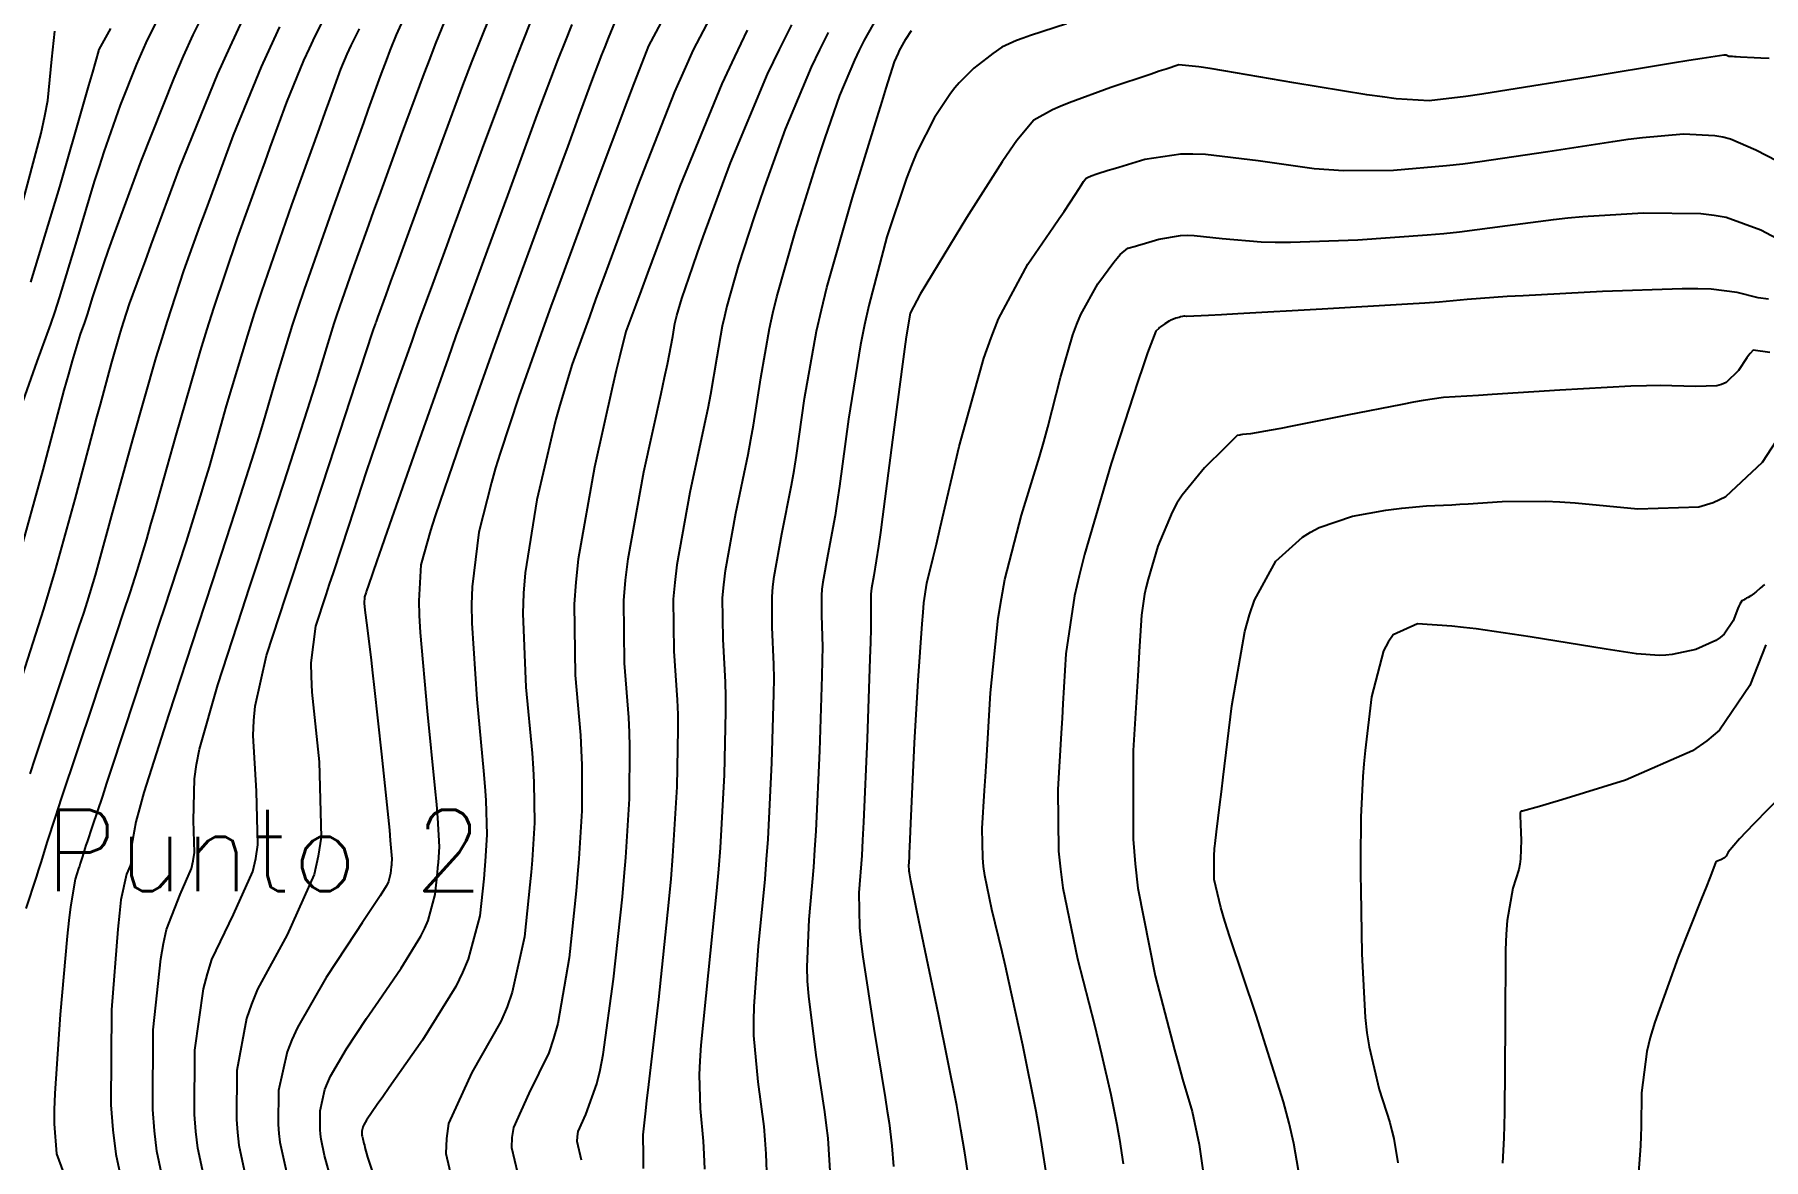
# Model space of a CAD drawing. Header units: metres. Extents: x 837476 to 838477, y 1189012 to 1191014.
# Drawn here: x 838095.2 to 838222.8, y 1190298.2 to 1190381.2 of the extents above; entities that cross this region are included whole.
import ezdxf

# ---------------------------------------------------------------- set-up
doc = ezdxf.new("R2010")
doc.units = ezdxf.units.M
doc.header["$LTSCALE"] = 0.3
doc.layers.add('COTAS 10', color=1, linetype='Continuous')
doc.layers.add('COTAS INT', color=252, linetype='Continuous')
doc.layers.add('TEXTPTO', color=90, linetype='Continuous', lineweight=30)
doc.styles.get("Standard").update_dxf_attribs({"font": 'simplex.shx'})

msp = doc.modelspace()

# ---------------------------------------------------------------- linework, layer by layer
at = {"layer": 'COTAS 10'}
for points in [[(838108.137, 1190294.838), (838107.232, 1190299.052), (838107.087, 1190300.28), (838106.989, 1190301.534), (838107.017, 1190306.282), (838107.655, 1190310.808), (838107.94, 1190311.923), (838108.274, 1190312.977), (838109.871, 1190316.282), (838111.288, 1190319.451), (838111.508, 1190320.419), (838111.652, 1190321.427), (838111.547, 1190325.395), (838111.302, 1190329.498), (838111.358, 1190330.592), (838111.467, 1190331.667), (838112.305, 1190335.395), (838113.734, 1190339.744), (838114.215, 1190341.21), (838114.733, 1190342.79), (838116.911, 1190349.446), (838118.886, 1190355.48), (838119.276, 1190356.669), (838119.598, 1190357.648), (838120.195, 1190359.446), (838120.335, 1190359.842), (838120.369, 1190359.939), (838120.402, 1190360.03), (838120.504, 1190360.31), (838121.118, 1190361.991), (838121.473, 1190362.965), (838121.908, 1190364.159), (838124.147, 1190370.31), (838126.791, 1190377.423), (838127.481, 1190379.225), (838128.153, 1190380.954), (838130.428, 1190386.59)], [(838145.988, 1190384.291), (838143.783, 1190380.055), (838143.112, 1190378.573), (838142.414, 1190376.956), (838139.673, 1190370), (838137.163, 1190363.224), (838136.61, 1190361.721), (838136.119, 1190360.379), (838134.859, 1190356.882), (838133.935, 1190353.864), (838133.656, 1190352.824), (838133.366, 1190351.695), (838132.234, 1190346.882), (838131.384, 1190341.481), (838131.271, 1190339.982), (838131.212, 1190338.481), (838131.443, 1190333.046), (838131.891, 1190328.199), (838131.968, 1190327.068), (838132.025, 1190326.03), (838132.063, 1190323.046), (838131.894, 1190320.306), (838131.82, 1190319.423), (838131.734, 1190318.485), (838131.326, 1190314.646), (838130.435, 1190310.561), (838130.045, 1190309.469), (838129.592, 1190308.393), (838127.436, 1190304.646), (838125.737, 1190300.867), (838125.571, 1190299.771), (838125.538, 1190298.653), (838126.518, 1190294.436)], [(838113.253, 1190381.753), (838112.559, 1190380.271), (838111.902, 1190378.815), (838109.845, 1190373.767), (838108.181, 1190369.263), (838107.773, 1190368.15), (838107.386, 1190367.095), (838106.179, 1190363.767), (838104.956, 1190360.063), (838104.56, 1190358.771), (838104.14, 1190357.363), (838102.412, 1190351.317), (838100.84, 1190345.646), (838100.516, 1190344.475), (838100.241, 1190343.477), (838099.652, 1190341.317), (838099.06, 1190339.38), (838098.783, 1190338.524), (838098.457, 1190337.529), (838096.873, 1190332.779), (838095.211, 1190327.805), (838094.836, 1190326.668)], [(838094.17, 1190368.282), (838095.662, 1190373.929), (838095.94, 1190375.197), (838096.159, 1190376.336), (838096.463, 1190379.379), (838096.679, 1190381.43)], [(838149.321, 1190294.694), (838149.175, 1190298.642), (838149.102, 1190299.662), (838149.015, 1190300.65), (838148.582, 1190303.955), (838148.265, 1190307.373), (838148.252, 1190308.432), (838148.271, 1190309.541), (838148.608, 1190313.955), (838149.092, 1190318.908), (838149.204, 1190320.357), (838149.307, 1190321.839), (838149.597, 1190327.472), (838149.74, 1190332.566), (838149.749, 1190333.708), (838149.745, 1190334.735), (838149.621, 1190337.472), (838149.6, 1190339.732), (838149.661, 1190340.457), (838149.752, 1190341.225), (838150.321, 1190344.355), (838151.041, 1190347.964), (838151.227, 1190349.033), (838151.406, 1190350.133), (838152.007, 1190354.355), (838152.89, 1190359.317), (838153.248, 1190360.881), (838153.655, 1190362.529), (838155.533, 1190369.17), (838157.348, 1190375.072), (838157.715, 1190376.255), (838158.023, 1190377.241), (838158.648, 1190379.17), (838158.923, 1190379.825), (838159.01, 1190380.008), (838159.103, 1190380.192), (838159.479, 1190380.862), (838159.891, 1190381.48)], [(838223.134, 1190361.662), (838222.379, 1190361.772), (838220.821, 1190362.167), (838218.908, 1190362.414), (838217.929, 1190362.432), (838216.755, 1190362.427), (838210.894, 1190362.228), (838205.022, 1190361.928), (838203.841, 1190361.861), (838202.854, 1190361.801), (838200.894, 1190361.64), (838198.826, 1190361.461), (838197.77, 1190361.389), (838196.504, 1190361.307), (838190.185, 1190360.931), (838183.974, 1190360.582), (838182.777, 1190360.518), (838181.806, 1190360.468), (838180.185, 1190360.402), (838180.05, 1190360.417), (838180.016, 1190360.418), (838179.984, 1190360.416), (838179.879, 1190360.399), (838179.747, 1190360.361), (838179.698, 1190360.347), (838179.643, 1190360.332), (838179.397, 1190360.265), (838179.101, 1190360.156), (838179.015, 1190360.115), (838178.927, 1190360.068), (838178.593, 1190359.86), (838178.278, 1190359.631), (838178.203, 1190359.572), (838178.132, 1190359.514), (838177.917, 1190359.321), (838177.3, 1190357.711), (838176.976, 1190356.76), (838176.586, 1190355.591), (838174.623, 1190349.544), (838172.654, 1190342.844), (838172.26, 1190341.263), (838171.932, 1190339.801), (838171.291, 1190335.509), (838171.067, 1190331.836), (838171.001, 1190330.764), (838170.934, 1190329.668), (838170.678, 1190325.509), (838170.741, 1190320.969), (838170.875, 1190319.632), (838171.06, 1190318.26), (838172.15, 1190313.018), (838173.39, 1190308.158), (838173.67, 1190307.027), (838173.922, 1190305.99), (838174.604, 1190303.018), (838175.049, 1190300.795), (838175.152, 1190300.229), (838175.247, 1190299.684), (838175.518, 1190297.896)], [(838225.104, 1190326.088), (838222.07, 1190323.013), (838221.48, 1190322.397), (838220.998, 1190321.883), (838220.163, 1190320.877), (838220, 1190320.585), (838219.942, 1190320.52), (838219.878, 1190320.464), (838219.603, 1190320.32), (838219.354, 1190320.227), (838219.307, 1190320.203), (838219.269, 1190320.179), (838219.212, 1190320.098), (838218.793, 1190318.986), (838218.527, 1190318.311), (838218.196, 1190317.478), (838216.461, 1190313.147), (838214.734, 1190308.349), (838214.408, 1190307.221), (838214.148, 1190306.18), (838213.761, 1190303.147), (838213.745, 1190300.641), (838213.721, 1190299.933), (838213.687, 1190299.218), (838213.492, 1190296.584)]]:
    msp.add_lwpolyline(points, dxfattribs=at)
at = {"layer": 'COTAS INT'}
for points in [[(838109.527, 1190386.507), (838106.868, 1190381.16), (838106.157, 1190379.591), (838105.457, 1190377.983), (838103.02, 1190371.856), (838101.036, 1190366.442), (838100.621, 1190365.284), (838100.265, 1190364.273), (838099.464, 1190361.856), (838099.069, 1190360.548), (838098.969, 1190360.237), (838098.872, 1190359.949), (838098.556, 1190359.093), (838097.954, 1190357.127), (838097.677, 1190356.139), (838097.352, 1190354.959), (838095.779, 1190349.093), (838094.005, 1190342.599)], [(838094.557, 1190316.742), (838095.312, 1190319.05), (838095.491, 1190319.603), (838095.656, 1190320.118), (838096.145, 1190321.669), (838096.726, 1190323.481), (838096.95, 1190324.162), (838097.2, 1190324.919), (838098.331, 1190328.299), (838099.552, 1190331.94), (838099.86, 1190332.862), (838100.155, 1190333.747), (838101.109, 1190336.63), (838101.891, 1190339.005), (838102.076, 1190339.57), (838102.248, 1190340.094), (838102.758, 1190341.649), (838103.454, 1190343.968), (838103.743, 1190344.973), (838104.074, 1190346.136), (838105.618, 1190351.649), (838107.42, 1190357.859), (838107.915, 1190359.461), (838108.407, 1190361.013), (838110.166, 1190366.197), (838111.785, 1190370.683), (838112.189, 1190371.795), (838112.574, 1190372.851), (838113.804, 1190376.197), (838115.059, 1190379.277), (838115.46, 1190380.165), (838115.884, 1190381.07), (838117.607, 1190384.465)], [(838104.703, 1190383.213), (838103.39, 1190380.573), (838103.039, 1190379.798), (838102.694, 1190379.004), (838101.491, 1190375.979), (838100.287, 1190372.53), (838099.941, 1190371.469), (838099.589, 1190370.362), (838098.272, 1190365.979), (838097, 1190361.765), (838096.677, 1190360.764), (838096.366, 1190359.835), (838095.348, 1190357.077), (838094.308, 1190354.15)], [(838122.831, 1190383.272), (838121.863, 1190381.177), (838121.448, 1190380.147), (838121.323, 1190379.824), (838121.193, 1190379.483), (838120.686, 1190378.117), (838119.806, 1190375.686), (838119.442, 1190374.675), (838119.025, 1190373.518), (838117.082, 1190368.117), (838115.072, 1190362.385), (838114.612, 1190361.019), (838114.195, 1190359.749), (838113.041, 1190355.959), (838112.035, 1190352.5), (838111.712, 1190351.439), (838111.369, 1190350.332), (838109.969, 1190345.959), (838108.291, 1190340.837), (838107.773, 1190339.257), (838107.231, 1190337.608), (838105.08, 1190331.07), (838103.252, 1190325.282), (838102.913, 1190324.105), (838102.647, 1190323.114), (838102.291, 1190321.07), (838102.312, 1190320.283), (838102.283, 1190320.083), (838102.24, 1190319.891), (838101.958, 1190319.262), (838101.559, 1190317.377), (838101.442, 1190316.393), (838101.321, 1190315.209), (838100.857, 1190309.262), (838100.815, 1190302.262), (838100.96, 1190300.413), (838101.173, 1190298.603), (838102.507, 1190292.388)], [(838105.322, 1190293.613), (838104.202, 1190298.827), (838104.024, 1190300.346), (838103.902, 1190301.898), (838103.937, 1190307.772), (838104.488, 1190313.009), (838104.691, 1190314.158), (838104.916, 1190315.177), (838105.915, 1190317.772), (838106.764, 1190319.671), (838106.895, 1190320.251), (838106.982, 1190320.855), (838106.919, 1190323.232), (838106.975, 1190326.306), (838107.135, 1190327.349), (838107.359, 1190328.474), (838108.693, 1190333.232), (838110.503, 1190338.739), (838111.027, 1190340.337), (838111.562, 1190341.966), (838113.575, 1190348.114), (838115.326, 1190353.514), (838115.696, 1190354.671), (838116.015, 1190355.682), (838116.752, 1190358.114), (838117.291, 1190359.883), (838117.486, 1190360.476), (838117.7, 1190361.113), (838118.638, 1190363.788), (838119.843, 1190367.126), (838120.225, 1190368.182), (838120.628, 1190369.295), (838122.262, 1190373.788), (838123.935, 1190378.296), (838124.363, 1190379.418), (838124.777, 1190380.485), (838126.145, 1190383.884)], [(838117.088, 1190296.635), (838116.58, 1190298.512), (838116.319, 1190299.727), (838116.278, 1190300.081), (838116.249, 1190300.442), (838116.258, 1190301.811), (838116.611, 1190303.375), (838116.801, 1190303.86), (838117.03, 1190304.368), (838118.189, 1190306.387), (838119.673, 1190308.617), (838120.108, 1190309.257), (838120.552, 1190309.907), (838122.241, 1190312.335), (838123.693, 1190314.683), (838123.987, 1190315.282), (838124.235, 1190315.859), (838124.741, 1190317.759), (838124.912, 1190319.366), (838124.948, 1190319.758), (838124.979, 1190320.128), (838125.05, 1190321.275), (838124.939, 1190323.416), (838124.855, 1190324.412), (838124.749, 1190325.584), (838124.172, 1190331.275), (838123.659, 1190337.09), (838123.593, 1190338.34), (838123.559, 1190339.434), (838123.709, 1190342.086), (838124.427, 1190344.614), (838124.751, 1190345.629), (838125.13, 1190346.782), (838126.95, 1190352.086), (838129.141, 1190358.258), (838129.753, 1190359.958), (838130.368, 1190361.654), (838132.609, 1190367.745), (838134.549, 1190372.968), (838134.975, 1190374.117), (838135.352, 1190375.137), (838136.311, 1190377.745), (838137.048, 1190379.692), (838137.285, 1190380.295), (838137.537, 1190380.925), (838138.566, 1190383.434)], [(838144.645, 1190297.502), (838144.601, 1190298.605), (838144.551, 1190299.576), (838144.323, 1190301.992), (838144.251, 1190304.475), (838144.3, 1190305.488), (838144.378, 1190306.643), (838144.909, 1190311.992), (838145.531, 1190318.046), (838145.667, 1190319.645), (838145.787, 1190321.21), (838146.091, 1190326.587), (838146.197, 1190331.259), (838146.193, 1190332.38), (838146.174, 1190333.427), (838145.985, 1190336.587), (838145.957, 1190339.638), (838146.04, 1190340.617), (838146.162, 1190341.654), (838146.93, 1190345.881), (838147.834, 1190350.217), (838148.042, 1190351.322), (838148.231, 1190352.385), (838148.762, 1190355.881), (838149.406, 1190359.501), (838149.667, 1190360.643), (838149.964, 1190361.845), (838151.335, 1190366.691), (838152.813, 1190371.413), (838153.179, 1190372.537), (838153.524, 1190373.582), (838154.614, 1190376.691), (838155.707, 1190379.302), (838156.056, 1190380.032), (838156.425, 1190380.765), (838157.922, 1190383.436)], [(838094.281, 1190333.888), (838095.857, 1190338.798), (838096.282, 1190340.202), (838096.7, 1190341.624), (838098.169, 1190346.919), (838099.453, 1190351.749), (838099.756, 1190352.878), (838100.036, 1190353.917), (838100.856, 1190356.919), (838101.469, 1190359.064), (838101.618, 1190359.564), (838101.759, 1190360.022), (838102.193, 1190361.337), (838102.988, 1190363.507), (838103.356, 1190364.505), (838103.789, 1190365.675), (838105.886, 1190371.337), (838108.714, 1190378.296), (838109.608, 1190380.285), (838110.55, 1190382.3)], [(838131.862, 1190382.335), (838131.142, 1190380.521), (838130.451, 1190378.756), (838128.202, 1190372.788), (838126.389, 1190367.818), (838125.973, 1190366.682), (838125.595, 1190365.65), (838124.539, 1190362.788), (838123.617, 1190360.267), (838123.323, 1190359.45), (838123.013, 1190358.581), (838121.751, 1190355.011), (838120.397, 1190351.101), (838120.028, 1190350.017), (838119.662, 1190348.932), (838118.361, 1190345.011), (838117.206, 1190341.48), (838116.931, 1190340.642), (838116.676, 1190339.864), (838115.918, 1190337.557), (838115.574, 1190334.859), (838115.58, 1190333.835), (838115.63, 1190332.691), (838116.176, 1190327.557), (838116.322, 1190321.999), (838116.12, 1190320.587), (838115.813, 1190319.231), (838113.828, 1190314.791), (838111.631, 1190310.776), (838111.19, 1190309.687), (838110.822, 1190308.608), (838110.097, 1190304.791), (838110.076, 1190301.17), (838110.151, 1190300.213), (838110.261, 1190299.277), (838110.951, 1190296.062)], [(838134.83, 1190381.942), (838134.301, 1190380.618), (838133.803, 1190379.353), (838132.256, 1190375.266), (838130.87, 1190371.478), (838130.474, 1190370.4), (838130.072, 1190369.309), (838128.574, 1190365.266), (838126.833, 1190360.505), (838126.278, 1190358.961), (838125.691, 1190357.319), (838123.307, 1190350.576), (838121.195, 1190344.553), (838120.78, 1190343.365), (838120.437, 1190342.385), (838119.811, 1190340.576), (838119.679, 1190340.17), (838119.647, 1190340.074), (838119.618, 1190339.984), (838119.53, 1190339.719), (838119.515, 1190339.235), (838119.531, 1190339.008), (838119.556, 1190338.741), (838119.719, 1190337.438), (838120.015, 1190335.055), (838120.125, 1190334.106), (838120.245, 1190333.032), (838120.779, 1190328.109), (838121.267, 1190323.433), (838121.36, 1190322.514), (838121.433, 1190321.759), (838121.543, 1190320.39), (838121.521, 1190320.039), (838121.512, 1190319.926), (838121.501, 1190319.806), (838121.449, 1190319.315), (838121.294, 1190318.735), (838121.218, 1190318.558), (838121.128, 1190318.375), (838120.685, 1190317.658), (838119.747, 1190316.272), (838119.346, 1190315.668), (838118.883, 1190314.968), (838116.699, 1190311.644), (838114.586, 1190307.962), (838114.168, 1190307.037), (838113.822, 1190306.153), (838113.177, 1190303.301), (838113.163, 1190300.806), (838113.214, 1190300.147), (838113.29, 1190299.502), (838113.766, 1190297.287)], [(838141.385, 1190382.056), (838140.494, 1190380.354), (838139.789, 1190378.598), (838139.404, 1190377.589), (838138.936, 1190376.353), (838136.56, 1190370), (838133.921, 1190362.856), (838133.286, 1190361.121), (838132.694, 1190359.492), (838130.905, 1190354.484), (838129.533, 1190350.323), (838129.203, 1190349.227), (838128.896, 1190348.155), (838127.972, 1190344.484), (838127.471, 1190340.458), (838127.432, 1190339.161), (838127.436, 1190337.786), (838127.808, 1190332.16), (838128.32, 1190326.891), (838128.412, 1190325.74), (838128.482, 1190324.723), (838128.557, 1190322.16), (838128.436, 1190320.217), (838128.384, 1190319.591), (838128.323, 1190318.925), (838128.034, 1190316.202), (838127.175, 1190312.984), (838126.756, 1190312.006), (838126.257, 1190310.991), (838123.798, 1190307.012), (838121.357, 1190303.541), (838120.869, 1190302.845), (838120.464, 1190302.265), (838119.68, 1190301.13), (838119.474, 1190300.773), (838119.434, 1190300.683), (838119.4, 1190300.597), (838119.338, 1190300.32), (838119.336, 1190300.078), (838119.341, 1190300.014), (838119.349, 1190299.952), (838119.395, 1190299.737), (838119.485, 1190299.405), (838119.52, 1190299.268), (838119.559, 1190299.112), (838119.737, 1190298.389), (838120.297, 1190296.773)], [(838135.551, 1190298.164), (838135.228, 1190299.555), (838135.239, 1190299.924), (838135.293, 1190300.286), (838135.854, 1190301.533), (838136.684, 1190303.797), (838136.908, 1190304.8), (838137.13, 1190305.965), (838137.911, 1190311.533), (838138.556, 1190317.604), (838138.692, 1190319.087), (838138.809, 1190320.485), (838139.077, 1190324.816), (838139.111, 1190328.645), (838139.08, 1190329.724), (838139.032, 1190330.813), (838138.714, 1190334.816), (838138.672, 1190339.451), (838138.797, 1190340.937), (838138.983, 1190342.512), (838140.149, 1190348.932), (838141.421, 1190354.721), (838141.673, 1190355.898), (838141.882, 1190356.89), (838142.272, 1190358.932), (838142.439, 1190359.871), (838142.506, 1190360.167), (838142.583, 1190360.478), (838142.939, 1190361.735), (838143.744, 1190364.095), (838144.106, 1190365.102), (838144.526, 1190366.263), (838146.544, 1190371.735), (838149.276, 1190378.257), (838150.148, 1190380.08), (838151.069, 1190381.91)], [(838171.336, 1190381.976), (838168.684, 1190381.117), (838168.128, 1190380.922), (838167.65, 1190380.744), (838166.569, 1190380.256), (838165.901, 1190379.793), (838165.683, 1190379.632), (838165.451, 1190379.457), (838164.495, 1190378.704), (838163.409, 1190377.632), (838163.095, 1190377.256), (838162.776, 1190376.845), (838161.577, 1190375.075), (838160.29, 1190372.511), (838159.915, 1190371.599), (838159.532, 1190370.6), (838158.083, 1190366.264), (838156.735, 1190361.219), (838156.416, 1190359.773), (838156.121, 1190358.306), (838155.253, 1190352.83), (838154.581, 1190347.88), (838154.411, 1190346.745), (838154.247, 1190345.712), (838153.711, 1190342.83), (838153.341, 1190340.796), (838153.283, 1190340.297), (838153.243, 1190339.826), (838153.256, 1190338.358), (838153.316, 1190336.042), (838153.305, 1190335.037), (838153.283, 1190333.873), (838153.104, 1190328.358), (838152.826, 1190322.468), (838152.742, 1190321.069), (838152.653, 1190319.77), (838152.306, 1190315.918), (838152.164, 1190312.439), (838152.204, 1190311.376), (838152.28, 1190310.271), (838152.841, 1190305.918), (838153.48, 1190301.725), (838153.604, 1190300.72), (838153.706, 1190299.783), (838153.885, 1190296.961)], [(838094.916, 1190362.929), (838097.038, 1190369.958), (838098.85, 1190376.24), (838099.196, 1190377.444), (838099.474, 1190378.415), (838099.914, 1190379.985), (838099.919, 1190380.035), (838099.923, 1190380.047), (838099.928, 1190380.059), (838099.956, 1190380.098), (838100.801, 1190381.648)], [(838119.136, 1190381.612), (838118.514, 1190380.386), (838118.361, 1190380.06), (838118.216, 1190379.739), (838117.763, 1190378.627), (838116.967, 1190376.439), (838116.606, 1190375.44), (838116.184, 1190374.271), (838114.152, 1190368.627), (838111.935, 1190362.243), (838111.396, 1190360.608), (838110.889, 1190359.029), (838109.329, 1190353.804), (838108.054, 1190349.318), (838107.727, 1190348.206), (838107.411, 1190347.15), (838106.364, 1190343.804), (838105.188, 1190340.216), (838104.791, 1190339.007), (838104.363, 1190337.705), (838102.56, 1190332.225), (838100.862, 1190327.072), (838100.5, 1190325.977), (838100.185, 1190325.025), (838099.44, 1190322.785), (838099.06, 1190321.651), (838098.976, 1190321.396), (838098.901, 1190321.168), (838098.707, 1190320.56), (838098.542, 1190320.04), (838098.487, 1190319.867), (838098.427, 1190319.681), (838098.174, 1190318.907), (838097.833, 1190316.853), (838097.718, 1190315.86), (838097.594, 1190314.684), (838097.072, 1190308.907), (838096.677, 1190303.088), (838096.633, 1190301.886), (838096.618, 1190300.861), (838096.801, 1190298.637), (838097.308, 1190297.231)], [(838147.777, 1190381.513), (838146.82, 1190379.557), (838145.892, 1190377.56), (838142.786, 1190370), (838140.404, 1190363.591), (838139.933, 1190362.32), (838139.543, 1190361.267), (838138.814, 1190359.281), (838138.338, 1190357.404), (838138.108, 1190356.421), (838137.836, 1190355.236), (838136.497, 1190349.281), (838135.296, 1190342.505), (838135.111, 1190340.803), (838134.989, 1190339.176), (838135.079, 1190333.931), (838135.461, 1190329.506), (838135.524, 1190328.396), (838135.568, 1190327.337), (838135.57, 1190323.931), (838135.351, 1190320.396), (838135.256, 1190319.255), (838135.145, 1190318.045), (838134.619, 1190313.089), (838133.783, 1190308.263), (838133.477, 1190307.134), (838133.138, 1190306.095), (838131.645, 1190303.089), (838130.515, 1190300.576), (838130.405, 1190299.847), (838130.383, 1190299.104), (838131.035, 1190296.3)], [(838153.747, 1190381.338), (838153.102, 1190380.056), (838152.492, 1190378.779), (838150.579, 1190374.213), (838149.025, 1190369.922), (838148.642, 1190368.82), (838148.279, 1190367.754), (838147.137, 1190364.213), (838146.274, 1190361.162), (838146.087, 1190360.405), (838145.923, 1190359.686), (838145.517, 1190357.407), (838145.057, 1190354.637), (838144.858, 1190353.61), (838144.628, 1190352.469), (838143.54, 1190347.407), (838142.573, 1190342.083), (838142.419, 1190340.777), (838142.314, 1190339.545), (838142.35, 1190335.702), (838142.603, 1190332.12), (838142.637, 1190331.052), (838142.654, 1190329.952), (838142.584, 1190325.702), (838142.267, 1190320.582), (838142.129, 1190318.933), (838141.969, 1190317.183), (838141.21, 1190310.029), (838140.486, 1190303.745), (838140.348, 1190302.544), (838140.237, 1190301.577), (838140.064, 1190300.029), (838140.086, 1190298.502), (838140.099, 1190297.547)], [(838223.176, 1190379.433), (838222.575, 1190379.451), (838222.072, 1190379.468), (838221.063, 1190379.515), (838220.745, 1190379.545), (838220.677, 1190379.551), (838220.618, 1190379.556), (838220.476, 1190379.566), (838220.397, 1190379.567), (838220.378, 1190379.567), (838220.359, 1190379.566), (838220.298, 1190379.56), (838220.237, 1190379.563), (838220.217, 1190379.569), (838220.197, 1190379.576), (838220.114, 1190379.618), (838220.017, 1190379.661), (838219.988, 1190379.669), (838219.957, 1190379.674), (838219.836, 1190379.68), (838218.225, 1190379.426), (838217.254, 1190379.267), (838216.056, 1190379.071), (838209.836, 1190378.045), (838203.35, 1190377.004), (838201.984, 1190376.798), (838200.805, 1190376.627), (838198.1, 1190376.309), (838195.662, 1190376.461), (838194.65, 1190376.586), (838193.493, 1190376.748), (838188.1, 1190377.634), (838182.941, 1190378.52), (838181.931, 1190378.682), (838181.102, 1190378.807), (838179.622, 1190378.956), (838178.672, 1190378.645), (838178.178, 1190378.48), (838177.584, 1190378.281), (838174.603, 1190377.278), (838171.521, 1190376.164), (838170.864, 1190375.895), (838170.291, 1190375.644), (838168.93, 1190374.88), (838167.674, 1190373.377), (838167.168, 1190372.661), (838166.594, 1190371.814), (838163.949, 1190367.67), (838161.431, 1190363.554), (838160.938, 1190362.725), (838160.532, 1190362.031), (838159.802, 1190360.646), (838159.508, 1190358.906), (838159.377, 1190357.988), (838159.225, 1190356.88), (838158.498, 1190351.304), (838157.756, 1190345.628), (838157.595, 1190344.457), (838157.454, 1190343.459), (838157.101, 1190341.304), (838156.931, 1190340.367), (838156.904, 1190340.137), (838156.885, 1190339.92), (838156.892, 1190339.243), (838156.887, 1190337.349), (838156.862, 1190336.365), (838156.826, 1190335.181), (838156.611, 1190329.243), (838156.346, 1190323.097), (838156.279, 1190321.781), (838156.215, 1190320.633), (838156.005, 1190317.88), (838156.056, 1190315.337), (838156.156, 1190314.32), (838156.294, 1190313.168), (838157.1, 1190307.88), (838157.944, 1190302.799), (838158.106, 1190301.777), (838158.237, 1190300.923), (838158.448, 1190299.229), (838158.573, 1190297.716)], [(838164.717, 1190292.826), (838163.838, 1190298.712), (838163.543, 1190300.436), (838163.226, 1190302.202), (838161.891, 1190308.919), (838160.676, 1190314.678), (838160.434, 1190315.839), (838160.232, 1190316.812), (838159.843, 1190318.762), (838159.747, 1190319.368), (838159.73, 1190319.494), (838159.717, 1190319.602), (838159.704, 1190319.843), (838159.737, 1190320.487), (838159.752, 1190320.85), (838159.771, 1190321.292), (838159.861, 1190323.556), (838160.009, 1190326.783), (838160.063, 1190327.833), (838160.123, 1190328.952), (838160.391, 1190333.556), (838160.673, 1190337.726), (838160.742, 1190338.571), (838160.808, 1190339.281), (838161.015, 1190340.728), (838161.495, 1190342.619), (838161.732, 1190343.609), (838162.016, 1190344.802), (838163.418, 1190350.796), (838165.226, 1190357.312), (838165.765, 1190358.833), (838166.321, 1190360.231), (838168.468, 1190364.261), (838170.381, 1190367.018), (838170.79, 1190367.614), (838171.146, 1190368.138), (838171.995, 1190369.428), (838172.424, 1190370.103), (838172.515, 1190370.24), (838172.595, 1190370.354), (838172.783, 1190370.587), (838172.971, 1190370.692), (838173.05, 1190370.727), (838173.141, 1190370.764), (838173.566, 1190370.918), (838174.413, 1190371.186), (838174.77, 1190371.295), (838175.18, 1190371.419), (838177.103, 1190371.995), (838179.765, 1190372.39), (838180.641, 1190372.4), (838181.578, 1190372.367), (838185.462, 1190371.89), (838189.598, 1190371.321), (838190.693, 1190371.23), (838191.766, 1190371.168), (838195.462, 1190371.183), (838199.371, 1190371.521), (838200.579, 1190371.661), (838201.842, 1190371.823), (838206.855, 1190372.577), (838211.655, 1190373.314), (838212.783, 1190373.465), (838213.824, 1190373.593), (838216.855, 1190373.863), (838219.172, 1190373.753), (838219.762, 1190373.642), (838220.329, 1190373.497), (838222.192, 1190372.679), (838223.778, 1190371.87)], [(838170.118, 1190295.361), (838169.52, 1190299.303), (838169.311, 1190300.504), (838169.083, 1190301.752), (838168.102, 1190306.655), (838167.08, 1190311.359), (838166.826, 1190312.482), (838166.586, 1190313.527), (838165.822, 1190316.655), (838165.3, 1190319.166), (838165.211, 1190319.824), (838165.147, 1190320.464), (838165.116, 1190322.64), (838165.288, 1190325.431), (838165.351, 1190326.46), (838165.42, 1190327.6), (838165.726, 1190332.64), (838166.29, 1190338.157), (838166.522, 1190339.597), (838166.786, 1190340.999), (838168.015, 1190345.748), (838169.332, 1190350.042), (838169.652, 1190351.158), (838169.953, 1190352.242), (838170.879, 1190355.894), (838171.791, 1190359.048), (838172.083, 1190359.819), (838172.392, 1190360.545), (838173.651, 1190362.797), (838174.822, 1190364.393), (838175.076, 1190364.706), (838175.299, 1190364.963), (838175.852, 1190365.424), (838176.419, 1190365.585), (838176.652, 1190365.653), (838176.918, 1190365.731), (838178.151, 1190366.096), (838179.749, 1190366.366), (838180.244, 1190366.384), (838180.762, 1190366.377), (838182.823, 1190366.146), (838185.702, 1190365.894), (838186.735, 1190365.874), (838187.87, 1190365.875), (838192.823, 1190366.057), (838197.937, 1190366.414), (838199.175, 1190366.525), (838200.334, 1190366.642), (838203.875, 1190367.109), (838207.254, 1190367.558), (838208.312, 1190367.663), (838209.423, 1190367.761), (838213.875, 1190368.045), (838218.126, 1190367.991), (838219.111, 1190367.876), (838220.011, 1190367.716), (838222.568, 1190366.776), (838224.505, 1190365.767)], [(838223.224, 1190357.732), (838222.002, 1190357.915), (838221.769, 1190357.666), (838221.662, 1190357.52), (838221.536, 1190357.341), (838220.929, 1190356.414), (838219.998, 1190355.535), (838219.668, 1190355.385), (838219.308, 1190355.276), (838217.745, 1190355.221), (838215.137, 1190355.31), (838214.117, 1190355.292), (838212.968, 1190355.255), (838207.745, 1190354.967), (838202.735, 1190354.633), (838201.721, 1190354.566), (838200.868, 1190354.512), (838199.138, 1190354.41), (838197.64, 1190354.195), (838196.935, 1190354.069), (838196.104, 1190353.914), (838192.052, 1190353.114), (838187.991, 1190352.305), (838187.154, 1190352.143), (838186.442, 1190352.009), (838184.908, 1190351.753), (838184.321, 1190351.684), (838184.205, 1190351.669), (838184.109, 1190351.655), (838183.934, 1190351.616), (838183.539, 1190351.233), (838183.304, 1190351.002), (838183.016, 1190350.716), (838181.522, 1190349.235), (838179.867, 1190347.23), (838179.477, 1190346.616), (838179.116, 1190345.975), (838178.059, 1190343.446), (838177.348, 1190341.027), (838177.206, 1190340.456), (838177.087, 1190339.928), (838176.856, 1190338.379), (838176.714, 1190336.073), (838176.581, 1190333.904), (838176.239, 1190328.379), (838176.24, 1190321.838), (838176.385, 1190320.035), (838176.592, 1190318.235), (838177.86, 1190311.762), (838179.301, 1190306.303), (838179.618, 1190305.142), (838179.898, 1190304.134), (838180.61, 1190301.762), (838181.12, 1190299.337), (838181.272, 1190298.297), (838181.429, 1190297.096)], [(838188.906, 1190294.705), (838188.117, 1190299.4), (838187.759, 1190300.895), (838187.341, 1190302.473), (838185.327, 1190308.874), (838183.388, 1190314.635), (838183.016, 1190315.81), (838182.716, 1190316.804), (838182.231, 1190318.874), (838182.219, 1190319.673), (838182.218, 1190319.866), (838182.217, 1190320.045), (838182.219, 1190320.589), (838182.25, 1190321.147), (838182.268, 1190321.336), (838182.289, 1190321.539), (838182.396, 1190322.397), (838182.649, 1190324.402), (838182.763, 1190325.328), (838182.895, 1190326.415), (838183.528, 1190331.681), (838184.486, 1190337.162), (838184.823, 1190338.384), (838185.192, 1190339.477), (838186.782, 1190342.361), (838188.742, 1190344.112), (838189.343, 1190344.492), (838189.969, 1190344.827), (838192.442, 1190345.658), (838194.885, 1190346.101), (838195.492, 1190346.191), (838196.07, 1190346.267), (838197.905, 1190346.424), (838199.76, 1190346.513), (838200.349, 1190346.546), (838200.971, 1190346.582), (838203.489, 1190346.743), (838206.685, 1190346.773), (838207.734, 1190346.726), (838208.854, 1190346.656), (838213.489, 1190346.204), (838218.001, 1190346.362), (838219.043, 1190346.677), (838219.994, 1190347.109), (838222.682, 1190349.648), (838224.434, 1190352.323)], [(838222.833, 1190340.636), (838222.519, 1190340.351), (838222.217, 1190340.092), (838222.15, 1190340.036), (838222.09, 1190339.987), (838221.931, 1190339.866), (838221.816, 1190339.79), (838221.784, 1190339.77), (838221.751, 1190339.75), (838221.632, 1190339.68), (838221.517, 1190339.616), (838221.459, 1190339.584), (838221.365, 1190339.532), (838221.279, 1190339.486), (838221.256, 1190339.473), (838221.234, 1190339.461), (838221.157, 1190339.417), (838221.015, 1190339.167), (838220.952, 1190339.024), (838220.879, 1190338.849), (838220.53, 1190337.951), (838219.854, 1190336.956), (838219.575, 1190336.719), (838219.255, 1190336.5), (838217.768, 1190335.847), (838216.032, 1190335.465), (838215.556, 1190335.416), (838215.081, 1190335.391), (838213.383, 1190335.504), (838211.155, 1190335.865), (838205.544, 1190336.773), (838201.558, 1190337.357), (838200.62, 1190337.47), (838199.754, 1190337.562), (838197.221, 1190337.719), (838195.447, 1190336.907), (838195.058, 1190336.387), (838194.714, 1190335.739), (838193.841, 1190332.336), (838193.364, 1190328.398), (838193.269, 1190327.413), (838193.191, 1190326.474), (838193.044, 1190323.463), (838193.03, 1190320.267), (838193.036, 1190319.211), (838193.046, 1190318.08), (838193.117, 1190313.379), (838193.375, 1190308.691), (838193.503, 1190307.569), (838193.656, 1190306.523), (838194.413, 1190303.379), (838195.179, 1190300.942), (838195.339, 1190300.341), (838195.475, 1190299.772), (838195.775, 1190297.984)], [(838222.924, 1190336.171), (838221.764, 1190333.186), (838219.515, 1190329.876), (838218.585, 1190329.09), (838217.523, 1190328.359), (838212.578, 1190326.19), (838207.876, 1190324.745), (838206.968, 1190324.471), (838206.229, 1190324.252), (838204.981, 1190323.917), (838204.871, 1190323.906), (838204.849, 1190323.891), (838204.831, 1190323.871), (838204.801, 1190323.756), (838204.811, 1190323.364), (838204.82, 1190323.169), (838204.83, 1190322.936), (838204.888, 1190321.784), (838204.838, 1190320.388), (838204.78, 1190320.002), (838204.703, 1190319.616), (838204.268, 1190318.223), (838203.84, 1190315.843), (838203.768, 1190314.835), (838203.716, 1190313.675), (838203.697, 1190308.223), (838203.658, 1190301.676), (838203.593, 1190299.824), (838203.505, 1190297.957)]]:
    msp.add_lwpolyline(points, dxfattribs=at)

# ---------------------------------------------------------------- texts
at = {"layer": 'TEXTPTO', "insert": (838095.91, 1190324.017), "char_height": 6, "width": 52.92851, "attachment_point": 1}
msp.add_mtext('Punto 2', dxfattribs=at)

doc.saveas('drawing.dxf')
